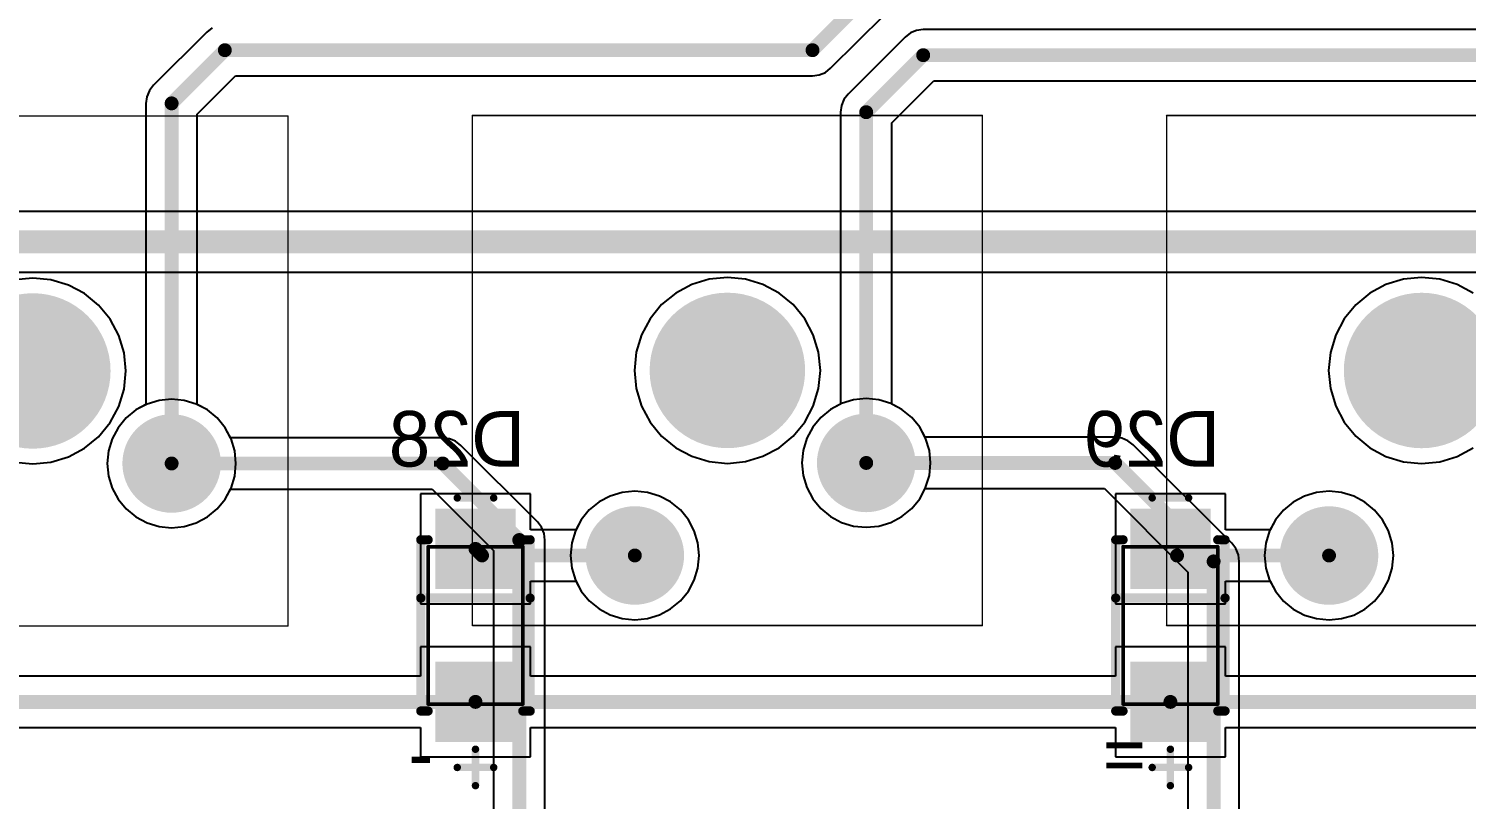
# Model space of a CAD drawing. Header units: millimetres. Extents: x 25 to 374, y 23 to 150.
# Drawn here: x 225.39 to 264.84, y 99.45 to 120.6 of the extents above; entities that cross this region are included whole.
import ezdxf

# ---------------------------------------------------------------- set-up
doc = ezdxf.new("R2010")
doc.units = ezdxf.units.MM
for name, color, linetype in [('BottomLayer', 5, 'Continuous'), ('BottomOverlay', 54, 'Continuous'), ('BottomPaste', 16, 'Continuous'), ('BottomSolder', 6, 'Continuous'), ('Mechanical1', 6, 'Continuous'), ('Mechanical13', 56, 'Continuous'), ('Mechanical15', 56, 'Continuous'), ('MultiLayer', 9, 'Continuous'), ('PadHoleLayer', 156, 'Continuous'), ('TopLayer', 1, 'Continuous'), ('TopOverlay', 2, 'Continuous'), ('TopSolder', 216, 'Continuous')]:
    doc.layers.add(name, color=color, linetype=linetype)

# ---------------------------------------------------------------- blocks, each defined once
blk = doc.blocks.new('SMA_DO_214AC__S1_B_56')
at = {"layer": 'BottomLayer'}
for points in [[(-1.1, -1), (-1.1, 1), (-3.1, -1), (-3.1, 1)], [(3.1, -1), (3.1, 1), (1.1, -1), (1.1, 1)]]:
    blk.add_solid(points, dxfattribs=at)
at = {"layer": 'BottomOverlay', "const_width": 0.254}
for points in [[(-2.35, 1.3), (-2.35, 1.5)], [(2.35, 1.5), (-2.35, 1.5)], [(-0.75, -1.5), (-0.75, 1.5)], [(2.35, 1.3), (2.35, 1.5)], [(-2.35, -1.5), (-2.35, -1.3)], [(2.35, -1.5), (2.35, -1.3)], [(2.35, -1.5), (-2.35, -1.5)]]:
    blk.add_lwpolyline(points, dxfattribs=at)
at = {"layer": 'BottomOverlay', "const_width": 0.127}
for points in [[(-2.414, 1.5, 1), (-2.287, 1.5, 1)], [(-2.414, 1.5, 1), (-2.287, 1.5, 1)], [(-0.814, 1.5, 1), (-0.687, 1.5, 1)], [(2.287, 1.5, 1), (2.414, 1.5, 1)], [(2.287, 1.5, 1), (2.414, 1.5, 1)], [(-2.414, 1.3, 1), (-2.287, 1.3, 1)], [(2.287, 1.3, 1), (2.414, 1.3, 1)], [(-2.414, -1.3, 1), (-2.287, -1.3, 1)], [(2.287, -1.3, 1), (2.414, -1.3, 1)], [(-2.414, -1.5, 1), (-2.287, -1.5, 1)], [(-2.414, -1.5, 1), (-2.287, -1.5, 1)], [(-0.814, -1.5, 1), (-0.687, -1.5, 1)], [(2.287, -1.5, 1), (2.414, -1.5, 1)], [(2.287, -1.5, 1), (2.414, -1.5, 1)]]:
    blk.add_lwpolyline(points, format="xyb", close=True, dxfattribs=at)
at = {"layer": 'BottomPaste'}
for points in [[(-1.1, -1), (-1.1, 1), (-3.1, -1), (-3.1, 1)], [(3.1, -1), (3.1, 1), (1.1, -1), (1.1, 1)]]:
    blk.add_solid(points, dxfattribs=at)
at = {"layer": 'BottomSolder'}
for points in [[(-0.998, -1.102), (-0.998, 1.102), (-3.202, -1.102), (-3.202, 1.102)], [(3.202, -1.102), (3.202, 1.102), (0.998, -1.102), (0.998, 1.102)]]:
    blk.add_solid(points, dxfattribs=at)
at = {"layer": 'Mechanical13', "const_width": 0.1}
for points in [[(2.16, 1.3), (-2.16, 1.3)], [(-2.16, -1.3), (-2.16, 1.3)], [(2.16, -1.3), (2.16, 1.3)], [(2.16, -1.3), (-2.16, -1.3)]]:
    blk.add_lwpolyline(points, dxfattribs=at)
at = {"layer": 'Mechanical13', "const_width": 0.05}
for points in [[(-2.185, 1.3, 1), (-2.135, 1.3, 1)], [(-2.185, 1.3, 1), (-2.135, 1.3, 1)], [(2.135, 1.3, 1), (2.185, 1.3, 1)], [(2.135, 1.3, 1), (2.185, 1.3, 1)], [(-2.185, -1.3, 1), (-2.135, -1.3, 1)], [(-2.185, -1.3, 1), (-2.135, -1.3, 1)], [(2.135, -1.3, 1), (2.185, -1.3, 1)], [(2.135, -1.3, 1), (2.185, -1.3, 1)]]:
    blk.add_lwpolyline(points, format="xyb", close=True, dxfattribs=at)
at = {"layer": 'Mechanical15', "const_width": 0.203}
for points in [[(-3.5, -0.5), (-3.5, 0.5)], [(3.9, -0.5), (3.9, 0.5)], [(4.4, 0), (3.4, 0)]]:
    blk.add_lwpolyline(points, dxfattribs=at)
at = {"layer": 'Mechanical15', "const_width": 0.102}
for points in [[(-3.551, 0.5, 1), (-3.449, 0.5, 1)], [(3.849, 0.5, 1), (3.951, 0.5, 1)], [(3.349, 0, 1), (3.451, 0, 1)], [(4.349, 0, 1), (4.451, 0, 1)], [(-3.551, -0.5, 1), (-3.449, -0.5, 1)], [(3.849, -0.5, 1), (3.951, -0.5, 1)]]:
    blk.add_lwpolyline(points, format="xyb", close=True, dxfattribs=at)
blk = doc.blocks.new('SMA_DO_214AC__S1_B_57')
at = {"layer": 'BottomLayer'}
for points in [[(-1.1, -1), (-1.1, 1), (-3.1, -1), (-3.1, 1)], [(3.1, -1), (3.1, 1), (1.1, -1), (1.1, 1)]]:
    blk.add_solid(points, dxfattribs=at)
at = {"layer": 'BottomOverlay', "const_width": 0.254}
for points in [[(-2.35, 1.3), (-2.35, 1.5)], [(2.35, 1.5), (-2.35, 1.5)], [(-0.75, -1.5), (-0.75, 1.5)], [(2.35, 1.3), (2.35, 1.5)], [(-2.35, -1.5), (-2.35, -1.3)], [(2.35, -1.5), (2.35, -1.3)], [(2.35, -1.5), (-2.35, -1.5)]]:
    blk.add_lwpolyline(points, dxfattribs=at)
at = {"layer": 'BottomOverlay', "const_width": 0.127}
for points in [[(-2.414, 1.5, 1), (-2.287, 1.5, 1)], [(-2.414, 1.5, 1), (-2.287, 1.5, 1)], [(-0.814, 1.5, 1), (-0.687, 1.5, 1)], [(2.287, 1.5, 1), (2.414, 1.5, 1)], [(2.287, 1.5, 1), (2.414, 1.5, 1)], [(-2.414, 1.3, 1), (-2.287, 1.3, 1)], [(2.287, 1.3, 1), (2.414, 1.3, 1)], [(-2.414, -1.3, 1), (-2.287, -1.3, 1)], [(2.287, -1.3, 1), (2.414, -1.3, 1)], [(-2.414, -1.5, 1), (-2.287, -1.5, 1)], [(-2.414, -1.5, 1), (-2.287, -1.5, 1)], [(-0.814, -1.5, 1), (-0.687, -1.5, 1)], [(2.287, -1.5, 1), (2.414, -1.5, 1)], [(2.287, -1.5, 1), (2.414, -1.5, 1)]]:
    blk.add_lwpolyline(points, format="xyb", close=True, dxfattribs=at)
at = {"layer": 'BottomPaste'}
for points in [[(-1.1, -1), (-1.1, 1), (-3.1, -1), (-3.1, 1)], [(3.1, -1), (3.1, 1), (1.1, -1), (1.1, 1)]]:
    blk.add_solid(points, dxfattribs=at)
at = {"layer": 'BottomSolder'}
for points in [[(-0.998, -1.102), (-0.998, 1.102), (-3.202, -1.102), (-3.202, 1.102)], [(3.202, -1.102), (3.202, 1.102), (0.998, -1.102), (0.998, 1.102)]]:
    blk.add_solid(points, dxfattribs=at)
at = {"layer": 'Mechanical13', "const_width": 0.1}
for points in [[(2.16, 1.3), (-2.16, 1.3)], [(-2.16, -1.3), (-2.16, 1.3)], [(2.16, -1.3), (2.16, 1.3)], [(2.16, -1.3), (-2.16, -1.3)]]:
    blk.add_lwpolyline(points, dxfattribs=at)
at = {"layer": 'Mechanical13', "const_width": 0.05}
for points in [[(-2.185, 1.3, 1), (-2.135, 1.3, 1)], [(-2.185, 1.3, 1), (-2.135, 1.3, 1)], [(2.135, 1.3, 1), (2.185, 1.3, 1)], [(2.135, 1.3, 1), (2.185, 1.3, 1)], [(-2.185, -1.3, 1), (-2.135, -1.3, 1)], [(-2.185, -1.3, 1), (-2.135, -1.3, 1)], [(2.135, -1.3, 1), (2.185, -1.3, 1)], [(2.135, -1.3, 1), (2.185, -1.3, 1)]]:
    blk.add_lwpolyline(points, format="xyb", close=True, dxfattribs=at)
at = {"layer": 'Mechanical15', "const_width": 0.203}
for points in [[(-3.5, -0.5), (-3.5, 0.5)], [(3.9, -0.5), (3.9, 0.5)], [(4.4, 0), (3.4, 0)]]:
    blk.add_lwpolyline(points, dxfattribs=at)
at = {"layer": 'Mechanical15', "const_width": 0.102}
for points in [[(-3.551, 0.5, 1), (-3.449, 0.5, 1)], [(3.849, 0.5, 1), (3.951, 0.5, 1)], [(3.349, 0, 1), (3.451, 0, 1)], [(4.349, 0, 1), (4.451, 0, 1)], [(-3.551, -0.5, 1), (-3.449, -0.5, 1)], [(3.849, -0.5, 1), (3.951, -0.5, 1)]]:
    blk.add_lwpolyline(points, format="xyb", close=True, dxfattribs=at)
blk = doc.blocks.new('MX_SW_3_147')
at = {"layer": 'BottomLayer'}
for points, const_width in [([(-1.016, 0, 1), (1.016, 0, 1)], 2.032), ([(3.185, -2.54, 1), (4.435, -2.54, 1)], 1.25), ([(-3.165, -5.08, 1), (-1.915, -5.08, 1)], 1.25)]:
    blk.add_lwpolyline(points, format="xyb", close=True, dxfattribs=dict(at, const_width=const_width))
at = {"layer": 'BottomSolder'}
for points, const_width in [([(-1.067, 0, 1), (1.067, 0, 1)], 2.134), ([(3.134, -2.54, 1), (4.486, -2.54, 1)], 1.352), ([(-3.216, -5.08, 1), (-1.864, -5.08, 1)], 1.352)]:
    blk.add_lwpolyline(points, format="xyb", close=True, dxfattribs=dict(at, const_width=const_width))
at = {"layer": 'Mechanical1', "const_width": 0.0381}
for points in [[(-7, -7), (-7, 7)], [(-7, 7), (7, 7)], [(7, -7), (7, 7)], [(-7, -7), (7, -7)]]:
    blk.add_lwpolyline(points, dxfattribs=at)
at = {"layer": 'Mechanical1', "const_width": 0.0191}
for points in [[(-7.01, 7, 1), (-6.99, 7, 1)], [(-7.01, 7, 1), (-6.99, 7, 1)], [(6.99, 7, 1), (7.01, 7, 1)], [(6.99, 7, 1), (7.01, 7, 1)], [(-7.01, -7, 1), (-6.99, -7, 1)], [(-7.01, -7, 1), (-6.99, -7, 1)], [(6.99, -7, 1), (7.01, -7, 1)], [(6.99, -7, 1), (7.01, -7, 1)]]:
    blk.add_lwpolyline(points, format="xyb", close=True, dxfattribs=at)
at = {"layer": 'MultiLayer'}
for points, const_width in [([(-1.016, 0, 1), (1.016, 0, 1)], 2.032), ([(3.185, -2.54, 1), (4.435, -2.54, 1)], 1.25), ([(-3.165, -5.08, 1), (-1.915, -5.08, 1)], 1.25)]:
    blk.add_lwpolyline(points, format="xyb", close=True, dxfattribs=dict(at, const_width=const_width))
at = {"layer": 'PadHoleLayer'}
for points, const_width in [([(-1.016, 0, 1), (1.016, 0, 1)], 2.032), ([(3.435, -2.54, 1), (4.185, -2.54, 1)], 0.75), ([(-2.915, -5.08, 1), (-2.165, -5.08, 1)], 0.75)]:
    blk.add_lwpolyline(points, format="xyb", close=True, dxfattribs=dict(at, const_width=const_width))
at = {"layer": 'TopLayer'}
for points, const_width in [([(-1.016, 0, 1), (1.016, 0, 1)], 2.032), ([(3.185, -2.54, 1), (4.435, -2.54, 1)], 1.25), ([(-3.165, -5.08, 1), (-1.915, -5.08, 1)], 1.25)]:
    blk.add_lwpolyline(points, format="xyb", close=True, dxfattribs=dict(at, const_width=const_width))
at = {"layer": 'TopSolder'}
for points, const_width in [([(-1.067, 0, 1), (1.067, 0, 1)], 2.134), ([(3.134, -2.54, 1), (4.486, -2.54, 1)], 1.352), ([(-3.216, -5.08, 1), (-1.864, -5.08, 1)], 1.352)]:
    blk.add_lwpolyline(points, format="xyb", close=True, dxfattribs=dict(at, const_width=const_width))
blk = doc.blocks.new('MX_SW_3_148')
at = {"layer": 'BottomLayer'}
for points, const_width in [([(-1.016, 0, 1), (1.016, 0, 1)], 2.032), ([(3.185, -2.54, 1), (4.435, -2.54, 1)], 1.25), ([(-3.165, -5.08, 1), (-1.915, -5.08, 1)], 1.25)]:
    blk.add_lwpolyline(points, format="xyb", close=True, dxfattribs=dict(at, const_width=const_width))
at = {"layer": 'BottomSolder'}
for points, const_width in [([(-1.067, 0, 1), (1.067, 0, 1)], 2.134), ([(3.134, -2.54, 1), (4.486, -2.54, 1)], 1.352), ([(-3.216, -5.08, 1), (-1.864, -5.08, 1)], 1.352)]:
    blk.add_lwpolyline(points, format="xyb", close=True, dxfattribs=dict(at, const_width=const_width))
at = {"layer": 'Mechanical1', "const_width": 0.0381}
for points in [[(-7, -7), (-7, 7)], [(-7, 7), (7, 7)], [(7, -7), (7, 7)], [(-7, -7), (7, -7)]]:
    blk.add_lwpolyline(points, dxfattribs=at)
at = {"layer": 'Mechanical1', "const_width": 0.0191}
for points in [[(-7.01, 7, 1), (-6.99, 7, 1)], [(-7.01, 7, 1), (-6.99, 7, 1)], [(6.99, 7, 1), (7.01, 7, 1)], [(6.99, 7, 1), (7.01, 7, 1)], [(-7.01, -7, 1), (-6.99, -7, 1)], [(-7.01, -7, 1), (-6.99, -7, 1)], [(6.99, -7, 1), (7.01, -7, 1)], [(6.99, -7, 1), (7.01, -7, 1)]]:
    blk.add_lwpolyline(points, format="xyb", close=True, dxfattribs=at)
at = {"layer": 'MultiLayer'}
for points, const_width in [([(-1.016, 0, 1), (1.016, 0, 1)], 2.032), ([(3.185, -2.54, 1), (4.435, -2.54, 1)], 1.25), ([(-3.165, -5.08, 1), (-1.915, -5.08, 1)], 1.25)]:
    blk.add_lwpolyline(points, format="xyb", close=True, dxfattribs=dict(at, const_width=const_width))
at = {"layer": 'PadHoleLayer'}
for points, const_width in [([(-1.016, 0, 1), (1.016, 0, 1)], 2.032), ([(3.435, -2.54, 1), (4.185, -2.54, 1)], 0.75), ([(-2.915, -5.08, 1), (-2.165, -5.08, 1)], 0.75)]:
    blk.add_lwpolyline(points, format="xyb", close=True, dxfattribs=dict(at, const_width=const_width))
at = {"layer": 'TopLayer'}
for points, const_width in [([(-1.016, 0, 1), (1.016, 0, 1)], 2.032), ([(3.185, -2.54, 1), (4.435, -2.54, 1)], 1.25), ([(-3.165, -5.08, 1), (-1.915, -5.08, 1)], 1.25)]:
    blk.add_lwpolyline(points, format="xyb", close=True, dxfattribs=dict(at, const_width=const_width))
at = {"layer": 'TopSolder'}
for points, const_width in [([(-1.067, 0, 1), (1.067, 0, 1)], 2.134), ([(3.134, -2.54, 1), (4.486, -2.54, 1)], 1.352), ([(-3.216, -5.08, 1), (-1.864, -5.08, 1)], 1.352)]:
    blk.add_lwpolyline(points, format="xyb", close=True, dxfattribs=dict(at, const_width=const_width))
blk = doc.blocks.new('MX_SW_3_149')
at = {"layer": 'BottomLayer'}
for points, const_width in [([(-1.016, 0, 1), (1.016, 0, 1)], 2.032), ([(3.185, -2.54, 1), (4.435, -2.54, 1)], 1.25), ([(-3.165, -5.08, 1), (-1.915, -5.08, 1)], 1.25)]:
    blk.add_lwpolyline(points, format="xyb", close=True, dxfattribs=dict(at, const_width=const_width))
at = {"layer": 'BottomSolder'}
for points, const_width in [([(-1.067, 0, 1), (1.067, 0, 1)], 2.134), ([(3.134, -2.54, 1), (4.486, -2.54, 1)], 1.352), ([(-3.216, -5.08, 1), (-1.864, -5.08, 1)], 1.352)]:
    blk.add_lwpolyline(points, format="xyb", close=True, dxfattribs=dict(at, const_width=const_width))
at = {"layer": 'Mechanical1', "const_width": 0.0381}
for points in [[(-7, -7), (-7, 7)], [(-7, 7), (7, 7)], [(7, -7), (7, 7)], [(-7, -7), (7, -7)]]:
    blk.add_lwpolyline(points, dxfattribs=at)
at = {"layer": 'Mechanical1', "const_width": 0.0191}
for points in [[(-7.01, 7, 1), (-6.99, 7, 1)], [(-7.01, 7, 1), (-6.99, 7, 1)], [(6.99, 7, 1), (7.01, 7, 1)], [(6.99, 7, 1), (7.01, 7, 1)], [(-7.01, -7, 1), (-6.99, -7, 1)], [(-7.01, -7, 1), (-6.99, -7, 1)], [(6.99, -7, 1), (7.01, -7, 1)], [(6.99, -7, 1), (7.01, -7, 1)]]:
    blk.add_lwpolyline(points, format="xyb", close=True, dxfattribs=at)
at = {"layer": 'MultiLayer'}
for points, const_width in [([(-1.016, 0, 1), (1.016, 0, 1)], 2.032), ([(3.185, -2.54, 1), (4.435, -2.54, 1)], 1.25), ([(-3.165, -5.08, 1), (-1.915, -5.08, 1)], 1.25)]:
    blk.add_lwpolyline(points, format="xyb", close=True, dxfattribs=dict(at, const_width=const_width))
at = {"layer": 'PadHoleLayer'}
for points, const_width in [([(-1.016, 0, 1), (1.016, 0, 1)], 2.032), ([(3.435, -2.54, 1), (4.185, -2.54, 1)], 0.75), ([(-2.915, -5.08, 1), (-2.165, -5.08, 1)], 0.75)]:
    blk.add_lwpolyline(points, format="xyb", close=True, dxfattribs=dict(at, const_width=const_width))
at = {"layer": 'TopLayer'}
for points, const_width in [([(-1.016, 0, 1), (1.016, 0, 1)], 2.032), ([(3.185, -2.54, 1), (4.435, -2.54, 1)], 1.25), ([(-3.165, -5.08, 1), (-1.915, -5.08, 1)], 1.25)]:
    blk.add_lwpolyline(points, format="xyb", close=True, dxfattribs=dict(at, const_width=const_width))
at = {"layer": 'TopSolder'}
for points, const_width in [([(-1.067, 0, 1), (1.067, 0, 1)], 2.134), ([(3.134, -2.54, 1), (4.486, -2.54, 1)], 1.352), ([(-3.216, -5.08, 1), (-1.864, -5.08, 1)], 1.352)]:
    blk.add_lwpolyline(points, format="xyb", close=True, dxfattribs=dict(at, const_width=const_width))

msp = doc.modelspace()

# ---------------------------------------------------------------- linework, layer by layer
at = {"layer": 'BottomLayer'}
for p, q in [((310.274, 115.587), (68.807, 115.587)), ((68.462, 113.922), (310.274, 113.922)), ((225.504, 113.761), (225.006, 113.712)), ((226.002, 113.712), (225.504, 113.761)), ((226.48, 113.567), (226.002, 113.712)), ((244.069, 113.727), (243.59, 113.582)), ((244.566, 113.776), (244.069, 113.727)), ((245.064, 113.727), (244.566, 113.776)), ((245.543, 113.582), (245.064, 113.727)), ((263.121, 113.725), (262.642, 113.58)), ((263.619, 113.774), (263.121, 113.725)), ((264.117, 113.725), (263.619, 113.774)), ((264.596, 113.58), (264.117, 113.725)), ((226.922, 113.331), (226.48, 113.567)), ((227.308, 113.014), (226.922, 113.331)), ((243.148, 113.346), (242.762, 113.029)), ((243.59, 113.582), (243.148, 113.346)), ((245.984, 113.346), (245.543, 113.582)), ((246.371, 113.029), (245.984, 113.346)), ((262.201, 113.344), (261.814, 113.026)), ((262.642, 113.58), (262.201, 113.344)), ((265.037, 113.344), (264.596, 113.58)), ((227.626, 112.627), (227.308, 113.014)), ((242.762, 113.029), (242.444, 112.642)), ((246.689, 112.642), (246.371, 113.029)), ((261.814, 113.026), (261.497, 112.639)), ((227.862, 112.186), (227.626, 112.627)), ((242.444, 112.642), (242.208, 112.201)), ((246.924, 112.201), (246.689, 112.642)), ((261.497, 112.639), (261.261, 112.198)), ((228.007, 111.707), (227.862, 112.186)), ((242.208, 112.201), (242.063, 111.722)), ((247.07, 111.722), (246.924, 112.201)), ((261.261, 112.198), (261.116, 111.719)), ((228.056, 111.209), (228.007, 111.707)), ((242.063, 111.722), (242.014, 111.224)), ((247.119, 111.224), (247.07, 111.722)), ((261.116, 111.719), (261.067, 111.222)), ((228.007, 110.711), (228.056, 111.209)), ((242.014, 111.224), (242.063, 110.726)), ((247.07, 110.726), (247.119, 111.224)), ((261.067, 111.222), (261.116, 110.724)), ((227.862, 110.232), (228.007, 110.711)), ((242.063, 110.726), (242.208, 110.247)), ((246.924, 110.247), (247.07, 110.726)), ((261.116, 110.724), (261.261, 110.245)), ((227.626, 109.791), (227.862, 110.232)), ((228.332, 110.138), (228.065, 109.918)), ((228.638, 110.301), (228.332, 110.138)), ((228.969, 110.401), (228.638, 110.301)), ((229.314, 110.435), (228.969, 110.401)), ((229.658, 110.401), (229.314, 110.435)), ((229.99, 110.301), (229.658, 110.401)), ((230.295, 110.138), (229.99, 110.301)), ((230.563, 109.918), (230.295, 110.138)), ((242.208, 110.247), (242.444, 109.806)), ((246.689, 109.806), (246.924, 110.247)), ((247.395, 110.153), (247.127, 109.933)), ((247.7, 110.316), (247.395, 110.153)), ((248.032, 110.417), (247.7, 110.316)), ((248.376, 110.451), (248.032, 110.417)), ((248.721, 110.417), (248.376, 110.451)), ((249.052, 110.316), (248.721, 110.417)), ((249.358, 110.153), (249.052, 110.316)), ((249.626, 109.933), (249.358, 110.153)), ((261.261, 110.245), (261.497, 109.804)), ((227.308, 109.404), (227.626, 109.791)), ((228.065, 109.918), (227.845, 109.65)), ((230.783, 109.65), (230.563, 109.918)), ((242.444, 109.806), (242.762, 109.419)), ((246.371, 109.419), (246.689, 109.806)), ((247.127, 109.933), (246.908, 109.665)), ((249.845, 109.665), (249.626, 109.933)), ((261.497, 109.804), (261.814, 109.417)), ((226.922, 109.087), (227.308, 109.404)), ((227.682, 109.345), (227.581, 109.013)), ((227.845, 109.65), (227.682, 109.345)), ((230.946, 109.345), (230.783, 109.65)), ((231.046, 109.013), (230.946, 109.345)), ((242.762, 109.419), (243.148, 109.102)), ((245.984, 109.102), (246.371, 109.419)), ((246.744, 109.36), (246.644, 109.029)), ((246.908, 109.665), (246.744, 109.36)), ((250.008, 109.36), (249.845, 109.665)), ((250.109, 109.029), (250.008, 109.36)), ((261.814, 109.417), (262.201, 109.099)), ((226.48, 108.851), (226.922, 109.087)), ((227.581, 109.013), (227.547, 108.669)), ((231.08, 108.669), (231.046, 109.013)), ((243.148, 109.102), (243.59, 108.866)), ((245.543, 108.866), (245.984, 109.102)), ((246.644, 109.029), (246.61, 108.684)), ((250.143, 108.684), (250.109, 109.029)), ((262.201, 109.099), (262.642, 108.864)), ((264.596, 108.864), (265.037, 109.099)), ((225.006, 108.706), (225.504, 108.657)), ((225.504, 108.657), (226.002, 108.706)), ((226.002, 108.706), (226.48, 108.851)), ((227.547, 108.669), (227.581, 108.324)), ((231.046, 108.324), (231.08, 108.669)), ((243.59, 108.866), (244.069, 108.721)), ((244.069, 108.721), (244.566, 108.672)), ((244.566, 108.672), (245.064, 108.721)), ((245.064, 108.721), (245.543, 108.866)), ((246.61, 108.684), (246.644, 108.339)), ((250.109, 108.339), (250.143, 108.684)), ((262.642, 108.864), (263.121, 108.718)), ((263.121, 108.718), (263.619, 108.669)), ((263.619, 108.669), (264.117, 108.718)), ((264.117, 108.718), (264.596, 108.864)), ((227.581, 108.324), (227.682, 107.993)), ((230.946, 107.993), (231.046, 108.324)), ((246.644, 108.339), (246.744, 108.008)), ((250.008, 108.008), (250.109, 108.339)), ((227.682, 107.993), (227.845, 107.687)), ((230.783, 107.687), (230.946, 107.993)), ((239.161, 107.832), (236.145, 107.832)), ((236.145, 107.832), (236.145, 104.816)), ((239.161, 106.849), (239.161, 107.832)), ((241.35, 107.776), (241.045, 107.613)), ((241.682, 107.877), (241.35, 107.776)), ((242.026, 107.911), (241.682, 107.877)), ((242.371, 107.877), (242.026, 107.911)), ((242.702, 107.776), (242.371, 107.877)), ((243.008, 107.613), (242.702, 107.776)), ((246.744, 108.008), (246.908, 107.703)), ((249.845, 107.703), (250.008, 108.008)), ((258.233, 107.832), (255.217, 107.832)), ((255.217, 107.832), (255.217, 104.816)), ((258.233, 106.846), (258.233, 107.832)), ((260.403, 107.774), (260.098, 107.61)), ((260.734, 107.874), (260.403, 107.774)), ((261.079, 107.908), (260.734, 107.874)), ((261.424, 107.874), (261.079, 107.908)), ((261.755, 107.774), (261.424, 107.874)), ((262.06, 107.61), (261.755, 107.774)), ((227.845, 107.687), (228.065, 107.42)), ((228.065, 107.42), (228.332, 107.2)), ((230.295, 107.2), (230.563, 107.42)), ((230.563, 107.42), (230.783, 107.687)), ((240.777, 107.393), (240.558, 107.125)), ((241.045, 107.613), (240.777, 107.393)), ((243.276, 107.393), (243.008, 107.613)), ((243.495, 107.125), (243.276, 107.393)), ((246.908, 107.703), (247.127, 107.435)), ((247.127, 107.435), (247.395, 107.215)), ((249.358, 107.215), (249.626, 107.435)), ((249.626, 107.435), (249.845, 107.703)), ((259.83, 107.391), (259.61, 107.123)), ((260.098, 107.61), (259.83, 107.391)), ((262.328, 107.391), (262.06, 107.61)), ((262.548, 107.123), (262.328, 107.391)), ((228.332, 107.2), (228.638, 107.037)), ((228.638, 107.037), (228.969, 106.936)), ((228.969, 106.936), (229.314, 106.902)), ((229.314, 106.902), (229.658, 106.936)), ((229.658, 106.936), (229.99, 107.037)), ((229.99, 107.037), (230.295, 107.2)), ((240.558, 107.125), (240.41, 106.849)), ((243.658, 106.82), (243.495, 107.125)), ((247.395, 107.215), (247.7, 107.052)), ((247.7, 107.052), (248.032, 106.951)), ((248.032, 106.951), (248.376, 106.918)), ((248.376, 106.918), (248.721, 106.951)), ((248.721, 106.951), (249.052, 107.052)), ((249.052, 107.052), (249.358, 107.215)), ((259.61, 107.123), (259.462, 106.846)), ((262.711, 106.818), (262.548, 107.123)), ((240.41, 106.849), (239.161, 106.849)), ((243.759, 106.489), (243.658, 106.82)), ((259.462, 106.846), (258.233, 106.846)), ((262.812, 106.486), (262.711, 106.818)), ((243.793, 106.144), (243.759, 106.489)), ((243.759, 105.799), (243.793, 106.144)), ((262.845, 106.142), (262.812, 106.486)), ((262.812, 105.797), (262.845, 106.142)), ((243.658, 105.468), (243.759, 105.799)), ((262.711, 105.466), (262.812, 105.797)), ((239.161, 104.816), (239.161, 105.44)), ((239.161, 105.44), (240.41, 105.44)), ((240.41, 105.44), (240.558, 105.163)), ((243.495, 105.163), (243.658, 105.468)), ((258.233, 104.816), (258.233, 105.437)), ((258.233, 105.437), (259.462, 105.437)), ((259.462, 105.437), (259.61, 105.16)), ((262.548, 105.16), (262.711, 105.466)), ((240.558, 105.163), (240.777, 104.895)), ((243.276, 104.895), (243.495, 105.163)), ((259.61, 105.16), (259.83, 104.892)), ((262.328, 104.892), (262.548, 105.16)), ((236.145, 104.816), (239.161, 104.816)), ((240.777, 104.895), (241.045, 104.675)), ((241.045, 104.675), (241.35, 104.512)), ((242.702, 104.512), (243.008, 104.675)), ((243.008, 104.675), (243.276, 104.895)), ((255.217, 104.816), (258.233, 104.816)), ((259.83, 104.892), (260.098, 104.673)), ((260.098, 104.673), (260.403, 104.509)), ((261.755, 104.509), (262.06, 104.673)), ((262.06, 104.673), (262.328, 104.892)), ((241.35, 104.512), (241.682, 104.411)), ((241.682, 104.411), (242.026, 104.378)), ((242.026, 104.378), (242.371, 104.411)), ((242.371, 104.411), (242.702, 104.512)), ((260.403, 104.509), (260.734, 104.409)), ((260.734, 104.409), (261.079, 104.375)), ((261.079, 104.375), (261.424, 104.409)), ((261.424, 104.409), (261.755, 104.509)), ((239.161, 103.632), (236.145, 103.632)), ((236.145, 103.632), (236.145, 102.828)), ((239.161, 102.828), (239.161, 103.632)), ((258.233, 103.632), (255.217, 103.632)), ((255.217, 103.632), (255.217, 102.828)), ((258.233, 102.828), (258.233, 103.632)), ((236.145, 102.828), (220.088, 102.828)), ((255.217, 102.828), (239.161, 102.828)), ((276.753, 102.828), (258.233, 102.828)), ((220.088, 101.419), (236.145, 101.419)), ((236.145, 101.419), (236.145, 100.616)), ((239.161, 100.616), (239.161, 101.419)), ((239.161, 101.419), (255.217, 101.419)), ((255.217, 101.419), (255.217, 100.616)), ((258.233, 100.616), (258.233, 101.419)), ((258.233, 101.419), (276.461, 101.419)), ((236.145, 100.616), (239.161, 100.616)), ((255.217, 100.616), (258.233, 100.616))]:
    msp.add_line(p, q, dxfattribs=at)
for points, const_width in [([(68.462, 114.755), (310.858, 114.755)], 0.635), ([(237.653, 106.324), (237.832, 106.144)], 0.381), ([(237.832, 106.144), (242.026, 106.144)], 0.381), ([(256.908, 106.142), (261.079, 106.142)], 0.381), ([(47.109, 102.124), (237.653, 102.124)], 0.381), ([(237.653, 102.124), (256.725, 102.124)], 0.381), ([(256.725, 102.124), (276.753, 102.124)], 0.381)]:
    msp.add_lwpolyline(points, dxfattribs=dict(at, const_width=const_width))
at = {"layer": 'BottomLayer', "const_width": 0.191}
for points in [[(237.557, 106.324, 1), (237.748, 106.324, 1)], [(237.737, 106.144, 1), (237.928, 106.144, 1)], [(237.737, 106.144, 1), (237.928, 106.144, 1)], [(241.931, 106.144, 1), (242.122, 106.144, 1)], [(256.812, 106.142, 1), (257.003, 106.142, 1)], [(260.984, 106.142, 1), (261.174, 106.142, 1)], [(237.557, 102.124, 1), (237.748, 102.124, 1)], [(237.557, 102.124, 1), (237.748, 102.124, 1)], [(256.63, 102.124, 1), (256.821, 102.124, 1)], [(256.63, 102.124, 1), (256.821, 102.124, 1)]]:
    msp.add_lwpolyline(points, format="xyb", close=True, dxfattribs=at)
at = {"layer": 'Mechanical1', "const_width": 0.0127}
for points in [[(218.52, 118.205), (232.519, 118.205)], [(232.519, 104.206), (232.519, 118.205)], [(237.57, 118.205), (251.569, 118.205)], [(237.57, 104.206), (237.57, 118.205)], [(251.569, 104.206), (251.569, 118.205)], [(256.62, 118.205), (270.619, 118.205)], [(256.62, 104.206), (256.62, 118.205)], [(218.52, 104.206), (232.519, 104.206)], [(237.57, 104.206), (251.569, 104.206)], [(256.62, 104.206), (270.619, 104.206)]]:
    msp.add_lwpolyline(points, dxfattribs=at)
at = {"layer": 'Mechanical1', "const_width": 0.00635}
for points in [[(232.516, 118.205, 1), (232.522, 118.205, 1)], [(232.516, 118.205, 1), (232.522, 118.205, 1)], [(237.567, 118.205, 1), (237.573, 118.205, 1)], [(237.567, 118.205, 1), (237.573, 118.205, 1)], [(251.566, 118.205, 1), (251.572, 118.205, 1)], [(251.566, 118.205, 1), (251.572, 118.205, 1)], [(256.617, 118.205, 1), (256.623, 118.205, 1)], [(256.617, 118.205, 1), (256.623, 118.205, 1)], [(232.516, 104.206, 1), (232.522, 104.206, 1)], [(232.516, 104.206, 1), (232.522, 104.206, 1)], [(237.567, 104.206, 1), (237.573, 104.206, 1)], [(237.567, 104.206, 1), (237.573, 104.206, 1)], [(251.566, 104.206, 1), (251.572, 104.206, 1)], [(251.566, 104.206, 1), (251.572, 104.206, 1)], [(256.617, 104.206, 1), (256.623, 104.206, 1)], [(256.617, 104.206, 1), (256.623, 104.206, 1)]]:
    msp.add_lwpolyline(points, format="xyb", close=True, dxfattribs=at)
at = {"layer": 'TopLayer'}
for p, q in [((247.401, 119.517), (248.875, 120.99)), ((230.276, 120.513), (228.816, 119.053)), ((230.422, 120.625), (230.276, 120.513)), ((249.443, 120.376), (247.878, 118.811)), ((249.589, 120.488), (249.443, 120.376)), ((249.759, 120.558), (249.589, 120.488)), ((249.941, 120.582), (249.759, 120.558)), ((265.651, 120.582), (249.941, 120.582)), ((230.018, 118.263), (231.066, 119.31)), ((231.066, 119.31), (246.903, 119.31)), ((246.903, 119.31), (247.086, 119.334)), ((247.086, 119.334), (247.256, 119.405)), ((247.256, 119.405), (247.401, 119.517)), ((249.081, 118.021), (250.233, 119.173)), ((250.233, 119.173), (265.943, 119.173)), ((228.704, 118.907), (228.633, 118.737)), ((228.816, 119.053), (228.704, 118.907)), ((247.878, 118.811), (247.766, 118.665)), ((228.633, 118.737), (228.609, 118.555)), ((228.609, 118.555), (228.609, 110.286)), ((247.696, 118.496), (247.672, 118.313)), ((247.766, 118.665), (247.696, 118.496)), ((230.018, 110.286), (230.018, 118.263)), ((247.672, 118.313), (247.672, 110.301)), ((249.081, 110.301), (249.081, 118.021)), ((225.504, 113.761), (225.006, 113.712)), ((226.002, 113.712), (225.504, 113.761)), ((226.48, 113.567), (226.002, 113.712)), ((244.069, 113.727), (243.59, 113.582)), ((244.566, 113.776), (244.069, 113.727)), ((245.064, 113.727), (244.566, 113.776)), ((245.543, 113.582), (245.064, 113.727)), ((263.121, 113.725), (262.642, 113.58)), ((263.619, 113.774), (263.121, 113.725)), ((264.117, 113.725), (263.619, 113.774)), ((264.596, 113.58), (264.117, 113.725)), ((226.922, 113.331), (226.48, 113.567)), ((227.308, 113.014), (226.922, 113.331)), ((243.148, 113.346), (242.762, 113.029)), ((243.59, 113.582), (243.148, 113.346)), ((245.984, 113.346), (245.543, 113.582)), ((246.371, 113.029), (245.984, 113.346)), ((262.201, 113.344), (261.814, 113.026)), ((262.642, 113.58), (262.201, 113.344)), ((265.037, 113.344), (264.596, 113.58)), ((227.626, 112.627), (227.308, 113.014)), ((242.762, 113.029), (242.444, 112.642)), ((246.689, 112.642), (246.371, 113.029)), ((261.814, 113.026), (261.497, 112.639)), ((227.862, 112.186), (227.626, 112.627)), ((242.444, 112.642), (242.208, 112.201)), ((246.924, 112.201), (246.689, 112.642)), ((261.497, 112.639), (261.261, 112.198)), ((228.007, 111.707), (227.862, 112.186)), ((242.208, 112.201), (242.063, 111.722)), ((247.07, 111.722), (246.924, 112.201)), ((261.261, 112.198), (261.116, 111.719)), ((228.056, 111.209), (228.007, 111.707)), ((242.063, 111.722), (242.014, 111.224)), ((247.119, 111.224), (247.07, 111.722)), ((261.116, 111.719), (261.067, 111.222)), ((228.007, 110.711), (228.056, 111.209)), ((242.014, 111.224), (242.063, 110.726)), ((247.07, 110.726), (247.119, 111.224)), ((261.067, 111.222), (261.116, 110.724)), ((227.862, 110.232), (228.007, 110.711)), ((242.063, 110.726), (242.208, 110.247)), ((246.924, 110.247), (247.07, 110.726)), ((261.116, 110.724), (261.261, 110.245)), ((227.626, 109.791), (227.862, 110.232)), ((228.332, 110.138), (228.065, 109.918)), ((228.609, 110.286), (228.332, 110.138)), ((230.295, 110.138), (230.018, 110.286)), ((230.563, 109.918), (230.295, 110.138)), ((242.208, 110.247), (242.444, 109.806)), ((246.689, 109.806), (246.924, 110.247)), ((247.395, 110.153), (247.127, 109.933)), ((247.672, 110.301), (247.395, 110.153)), ((249.358, 110.153), (249.081, 110.301)), ((249.626, 109.933), (249.358, 110.153)), ((261.261, 110.245), (261.497, 109.804)), ((227.308, 109.404), (227.626, 109.791)), ((228.065, 109.918), (227.845, 109.65)), ((230.783, 109.65), (230.563, 109.918)), ((242.444, 109.806), (242.762, 109.419)), ((246.371, 109.419), (246.689, 109.806)), ((247.127, 109.933), (246.908, 109.665)), ((249.845, 109.665), (249.626, 109.933)), ((261.497, 109.804), (261.814, 109.417)), ((226.922, 109.087), (227.308, 109.404)), ((227.682, 109.345), (227.581, 109.013)), ((227.845, 109.65), (227.682, 109.345)), ((230.931, 109.373), (230.783, 109.65)), ((236.753, 109.373), (230.931, 109.373)), ((236.936, 109.349), (236.753, 109.373)), ((237.106, 109.279), (236.936, 109.349)), ((242.762, 109.419), (243.148, 109.102)), ((245.984, 109.102), (246.371, 109.419)), ((246.744, 109.36), (246.644, 109.029)), ((246.908, 109.665), (246.744, 109.36)), ((249.993, 109.389), (249.845, 109.665)), ((255.209, 109.389), (249.993, 109.389)), ((255.391, 109.365), (255.209, 109.389)), ((255.561, 109.294), (255.391, 109.365)), ((255.707, 109.182), (255.561, 109.294)), ((261.814, 109.417), (262.201, 109.099)), ((226.48, 108.851), (226.922, 109.087)), ((227.581, 109.013), (227.547, 108.669)), ((237.252, 109.167), (237.106, 109.279)), ((239.352, 107.066), (237.252, 109.167)), ((243.148, 109.102), (243.59, 108.866)), ((245.543, 108.866), (245.984, 109.102)), ((246.644, 109.029), (246.61, 108.684)), ((258.41, 106.48), (255.707, 109.182)), ((262.201, 109.099), (262.642, 108.864)), ((264.596, 108.864), (265.037, 109.099)), ((225.006, 108.706), (225.504, 108.657)), ((225.504, 108.657), (226.002, 108.706)), ((226.002, 108.706), (226.48, 108.851)), ((227.547, 108.669), (227.581, 108.324)), ((243.59, 108.866), (244.069, 108.721)), ((244.069, 108.721), (244.566, 108.672)), ((244.566, 108.672), (245.064, 108.721)), ((245.064, 108.721), (245.543, 108.866)), ((246.61, 108.684), (246.644, 108.339)), ((262.642, 108.864), (263.121, 108.718)), ((263.121, 108.718), (263.619, 108.669)), ((263.619, 108.669), (264.117, 108.718)), ((264.117, 108.718), (264.596, 108.864)), ((227.581, 108.324), (227.682, 107.993)), ((246.644, 108.339), (246.744, 108.008)), ((227.682, 107.993), (227.845, 107.687)), ((230.783, 107.687), (230.931, 107.964)), ((230.931, 107.964), (236.462, 107.964)), ((236.462, 107.964), (238.149, 106.276)), ((241.35, 107.776), (241.045, 107.613)), ((241.682, 107.877), (241.35, 107.776)), ((242.026, 107.911), (241.682, 107.877)), ((242.371, 107.877), (242.026, 107.911)), ((242.702, 107.776), (242.371, 107.877)), ((243.008, 107.613), (242.702, 107.776)), ((246.744, 108.008), (246.908, 107.703)), ((249.845, 107.703), (249.993, 107.98)), ((249.993, 107.98), (254.917, 107.98)), ((254.917, 107.98), (257.207, 105.69)), ((260.403, 107.774), (260.098, 107.61)), ((260.734, 107.874), (260.403, 107.774)), ((261.079, 107.908), (260.734, 107.874)), ((261.424, 107.874), (261.079, 107.908)), ((261.755, 107.774), (261.424, 107.874)), ((262.06, 107.61), (261.755, 107.774)), ((227.845, 107.687), (228.065, 107.42)), ((228.065, 107.42), (228.332, 107.2)), ((230.295, 107.2), (230.563, 107.42)), ((230.563, 107.42), (230.783, 107.687)), ((240.777, 107.393), (240.558, 107.125)), ((241.045, 107.613), (240.777, 107.393)), ((243.276, 107.393), (243.008, 107.613)), ((243.495, 107.125), (243.276, 107.393)), ((246.908, 107.703), (247.127, 107.435)), ((247.127, 107.435), (247.395, 107.215)), ((249.358, 107.215), (249.626, 107.435)), ((249.626, 107.435), (249.845, 107.703)), ((259.83, 107.391), (259.61, 107.123)), ((260.098, 107.61), (259.83, 107.391)), ((262.328, 107.391), (262.06, 107.61)), ((262.548, 107.123), (262.328, 107.391)), ((228.332, 107.2), (228.638, 107.037)), ((228.638, 107.037), (228.969, 106.936)), ((228.969, 106.936), (229.314, 106.902)), ((229.314, 106.902), (229.658, 106.936)), ((229.658, 106.936), (229.99, 107.037)), ((229.99, 107.037), (230.295, 107.2)), ((239.464, 106.921), (239.352, 107.066)), ((239.535, 106.751), (239.464, 106.921)), ((240.558, 107.125), (240.394, 106.82)), ((243.658, 106.82), (243.495, 107.125)), ((247.395, 107.215), (247.7, 107.052)), ((247.7, 107.052), (248.032, 106.951)), ((248.032, 106.951), (248.376, 106.918)), ((248.376, 106.918), (248.721, 106.951)), ((248.721, 106.951), (249.052, 107.052)), ((249.052, 107.052), (249.358, 107.215)), ((259.61, 107.123), (259.447, 106.818)), ((262.711, 106.818), (262.548, 107.123)), ((239.559, 106.568), (239.535, 106.751)), ((239.559, 91.233), (239.559, 106.568)), ((240.394, 106.82), (240.294, 106.489)), ((243.759, 106.489), (243.658, 106.82)), ((259.447, 106.818), (259.346, 106.486)), ((262.812, 106.486), (262.711, 106.818)), ((238.149, 106.276), (238.149, 91.233)), ((240.294, 106.489), (240.26, 106.144)), ((240.26, 106.144), (240.294, 105.799)), ((243.793, 106.144), (243.759, 106.489)), ((243.759, 105.799), (243.793, 106.144)), ((258.522, 106.334), (258.41, 106.48)), ((258.592, 106.164), (258.522, 106.334)), ((258.616, 105.981), (258.592, 106.164)), ((259.346, 106.486), (259.312, 106.142)), ((259.312, 106.142), (259.346, 105.797)), ((262.845, 106.142), (262.812, 106.486)), ((262.812, 105.797), (262.845, 106.142)), ((240.294, 105.799), (240.394, 105.468)), ((243.658, 105.468), (243.759, 105.799)), ((258.616, 91.238), (258.616, 105.981)), ((259.346, 105.797), (259.447, 105.466)), ((262.711, 105.466), (262.812, 105.797)), ((240.394, 105.468), (240.558, 105.163)), ((243.495, 105.163), (243.658, 105.468)), ((257.207, 105.69), (257.207, 91.238)), ((259.447, 105.466), (259.61, 105.16)), ((262.548, 105.16), (262.711, 105.466)), ((240.558, 105.163), (240.777, 104.895)), ((243.276, 104.895), (243.495, 105.163)), ((259.61, 105.16), (259.83, 104.892)), ((262.328, 104.892), (262.548, 105.16)), ((240.777, 104.895), (241.045, 104.675)), ((241.045, 104.675), (241.35, 104.512)), ((242.702, 104.512), (243.008, 104.675)), ((243.008, 104.675), (243.276, 104.895)), ((259.83, 104.892), (260.098, 104.673)), ((260.098, 104.673), (260.403, 104.509)), ((261.755, 104.509), (262.06, 104.673)), ((262.06, 104.673), (262.328, 104.892)), ((241.35, 104.512), (241.682, 104.411)), ((241.682, 104.411), (242.026, 104.378)), ((242.026, 104.378), (242.371, 104.411)), ((242.371, 104.411), (242.702, 104.512)), ((260.403, 104.509), (260.734, 104.409)), ((260.734, 104.409), (261.079, 104.375)), ((261.079, 104.375), (261.424, 104.409)), ((261.424, 104.409), (261.755, 104.509))]:
    msp.add_line(p, q, dxfattribs=at)
at = {"layer": 'TopLayer', "const_width": 0.381}
for points in [[(246.903, 120.015), (248.376, 121.488)], [(229.314, 118.555), (230.774, 120.015)], [(230.774, 120.015), (246.903, 120.015)], [(248.376, 118.313), (249.941, 119.878)], [(249.941, 119.878), (265.943, 119.878)], [(229.314, 108.669), (229.314, 118.555)], [(248.376, 108.684), (248.376, 118.313)], [(229.314, 108.669), (236.753, 108.669)], [(236.753, 108.669), (238.854, 106.568)], [(248.376, 108.684), (255.209, 108.684)], [(255.209, 108.684), (257.912, 105.981)], [(238.854, 89.616), (238.854, 106.568)], [(257.912, 89.621), (257.912, 105.981)]]:
    msp.add_lwpolyline(points, dxfattribs=at)
at = {"layer": 'TopLayer', "const_width": 0.191}
for points in [[(230.679, 120.015, 1), (230.869, 120.015, 1)], [(230.679, 120.015, 1), (230.869, 120.015, 1)], [(246.808, 120.015, 1), (246.998, 120.015, 1)], [(246.808, 120.015, 1), (246.998, 120.015, 1)], [(249.846, 119.878, 1), (250.036, 119.878, 1)], [(249.846, 119.878, 1), (250.036, 119.878, 1)], [(229.218, 118.555, 1), (229.409, 118.555, 1)], [(229.218, 118.555, 1), (229.409, 118.555, 1)], [(248.281, 118.313, 1), (248.472, 118.313, 1)], [(248.281, 118.313, 1), (248.472, 118.313, 1)], [(229.218, 108.669, 1), (229.409, 108.669, 1)], [(229.218, 108.669, 1), (229.409, 108.669, 1)], [(236.658, 108.669, 1), (236.849, 108.669, 1)], [(236.658, 108.669, 1), (236.849, 108.669, 1)], [(248.281, 108.684, 1), (248.472, 108.684, 1)], [(248.281, 108.684, 1), (248.472, 108.684, 1)], [(255.114, 108.684, 1), (255.304, 108.684, 1)], [(255.114, 108.684, 1), (255.304, 108.684, 1)], [(238.759, 106.568, 1), (238.949, 106.568, 1)], [(238.759, 106.568, 1), (238.949, 106.568, 1)], [(257.816, 105.981, 1), (258.007, 105.981, 1)], [(257.816, 105.981, 1), (258.007, 105.981, 1)]]:
    msp.add_lwpolyline(points, format="xyb", close=True, dxfattribs=at)

# ---------------------------------------------------------------- block references
for name, p in [('MX_SW_3_147', (225.504, 111.209)), ('MX_SW_3_148', (244.566, 111.224)), ('MX_SW_3_149', (263.619, 111.222))]:
    msp.add_blockref(name, p)
at = {"rotation": 270}
for name, p in [('SMA_DO_214AC__S1_B_56', (237.653, 104.224)), ('SMA_DO_214AC__S1_B_57', (256.725, 104.224))]:
    msp.add_blockref(name, p, dxfattribs=at)

# ---------------------------------------------------------------- texts
at = {"layer": 'BottomOverlay', "text_generation_flag": 2}
for s, p in [('D28', (239.014, 108.585)), ('D29', (258.089, 108.585))]:
    msp.add_text(s, height=1.524, dxfattribs=at).set_placement(p)
at = {"layer": 'TopOverlay'}
for s, p in [('=', (254.864, 99.924)), ('-', (235.814, 99.949))]:
    msp.add_text(s, height=1.524, dxfattribs=at).set_placement(p)

doc.saveas('drawing.dxf')
